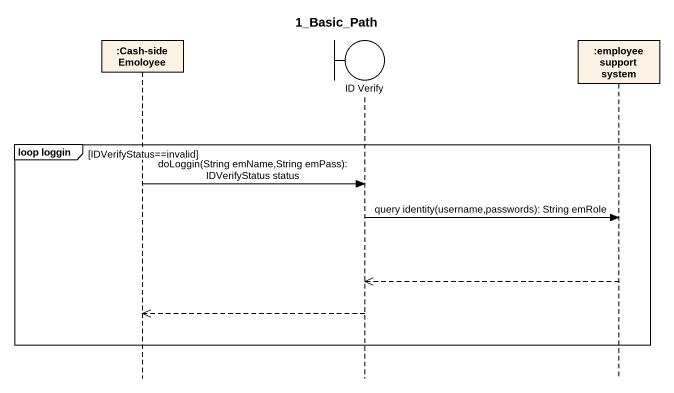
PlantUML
@startuml
title 1_Basic_Path
hide footbox
participant ":Cash-side Emoloyee" as Cash_side_Emoloyee
boundary "ID Verify" as ID_Verify
participant ":employee support system" as employee_support_system

group loop loggin [IDVerifyStatus==invalid]
  Cash_side_Emoloyee -> ID_Verify : doLoggin(String emName,String emPass): IDVerifyStatus status
  ID_Verify -> employee_support_system : query identity(username,passwords): String emRole
  employee_support_system -->> ID_Verify
  ID_Verify -->> Cash_side_Emoloyee
end
@enduml
